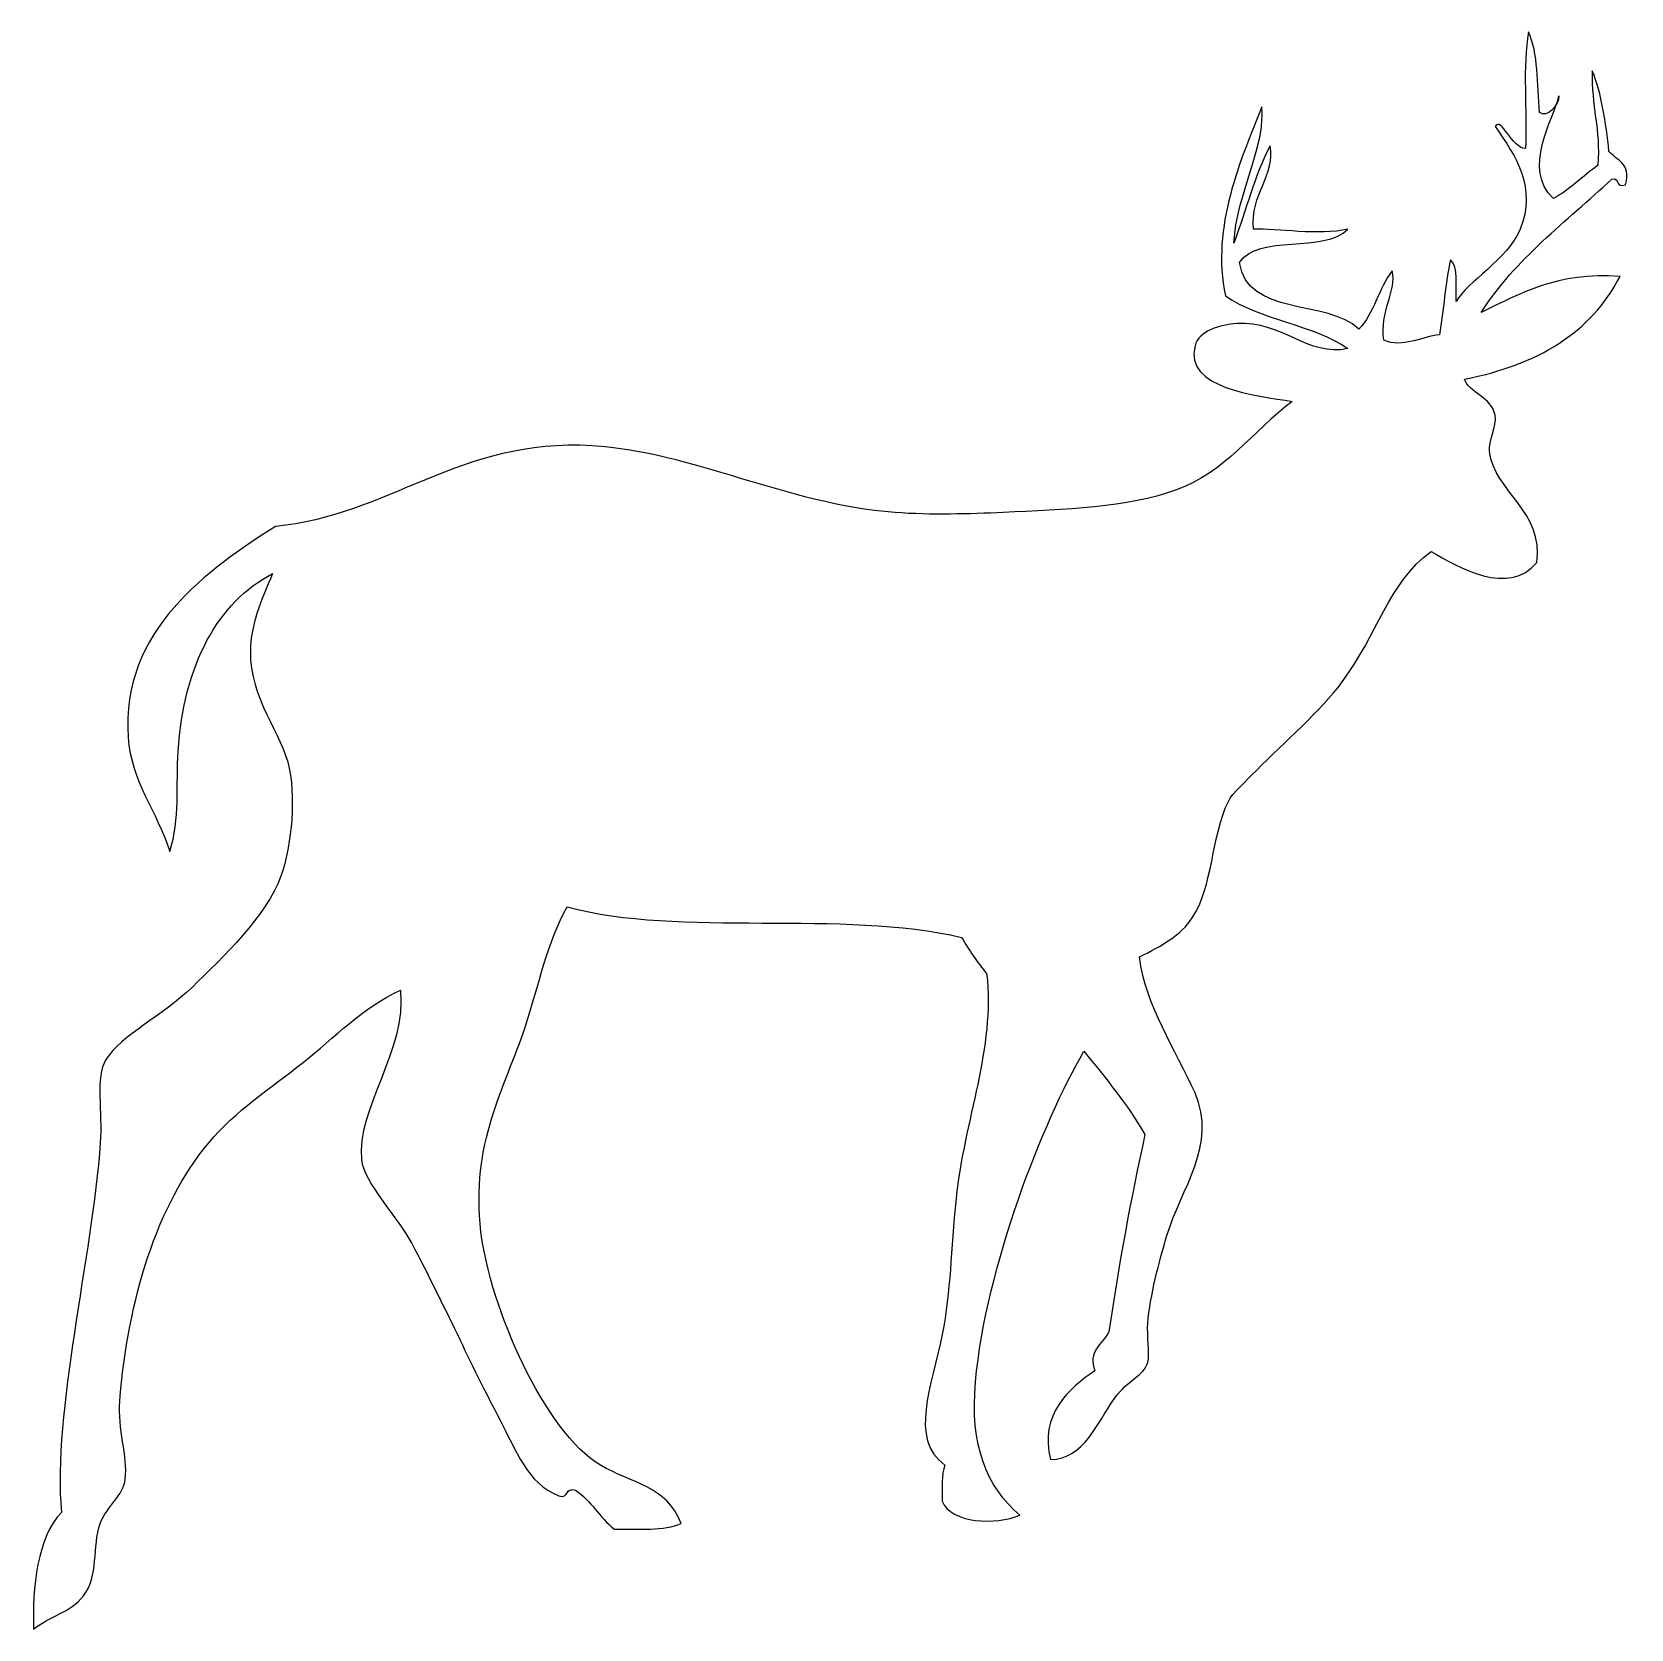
# Model space of a CAD drawing. Header units: centimetres. Extents: x -8.1 to 8.1, y -8.1 to 8.1.
import ezdxf

# ---------------------------------------------------------------- set-up
doc = ezdxf.new("R2010")
doc.units = ezdxf.units.CM
doc.header["$MEASUREMENT"] = 0
doc.layers.add('Camada 1', color=7, linetype='Continuous')

msp = doc.modelspace()

# ---------------------------------------------------------------- linework, layer by layer
at = {"layer": 'Camada 1'}
msp.add_open_spline([(7.06453, 8.08089), (7.16534, 7.87253), (7.15216, 7.55014), (7.17695, 7.26576), (7.17695, 7.26576), (7.25037, 7.20334), (7.37126, 7.33262), (7.37369, 7.43441), (7.37369, 7.43441), (7.32027, 7.20049), (6.99602, 6.69368), (7.31752, 6.39444), (7.31752, 6.39444), (7.48598, 6.48831), (7.61578, 6.6209), (7.76721, 6.73176), (7.76721, 6.73176), (7.79589, 7.09771), (7.69699, 7.33602), (7.71104, 7.68741), (7.71104, 7.68741), (7.80513, 7.4536), (7.84746, 7.16803), (7.87966, 6.87231), (7.87966, 6.87231), (7.95639, 6.78042), (8.10249, 6.75782), (8.04833, 6.53499), (8.04833, 6.53499), (7.94202, 6.4943), (7.99438, 6.61222), (7.90778, 6.59121), (7.90778, 6.59121), (7.44648, 6.16237), (6.93406, 5.78479), (6.58669, 5.24205), (6.58669, 5.24205), (6.98513, 5.43393), (7.3553, 5.65403), (7.99208, 5.60744), (7.99208, 5.60744), (7.69643, 5.03179), (7.1466, 4.71026), (6.41807, 4.56747), (6.41807, 4.56747), (6.46011, 4.43153), (6.69557, 4.38448), (6.72724, 4.20205), (6.72724, 4.20205), (6.74711, 4.08775), (6.65927, 3.93927), (6.67104, 3.83666), (6.67104, 3.83666), (6.71771, 3.43087), (7.22521, 3.22814), (7.1489, 2.71237), (7.1489, 2.71237), (6.87056, 2.3642), (6.34507, 2.66509), (6.08083, 2.82479), (6.08083, 2.82479), (5.63948, 2.49787), (5.5415, 1.98416), (5.18133, 1.50373), (5.18133, 1.50373), (4.96027, 1.20883), (4.59943, 0.89762), (4.31, 0.60431), (4.31, 0.60431), (4.21083, 0.50379), (4.06857, 0.37555), (4.02893, 0.29509), (4.02893, 0.29509), (3.85325, -0.06183), (3.87634, -0.56719), (3.66351, -0.8854), (3.66351, -0.8854), (3.54675, -1.06003), (3.35749, -1.16488), (3.12942, -1.27891), (3.12942, -1.27891), (3.19596, -1.78702), (3.49372, -2.21109), (3.69161, -2.6562), (3.69161, -2.6562), (3.92317, -3.17685), (3.54752, -3.62936), (3.41049, -4.08969), (3.41049, -4.08969), (3.32532, -4.3761), (3.23856, -4.69844), (3.21375, -4.98911), (3.21375, -4.98911), (3.20327, -5.11198), (3.23756, -5.29629), (3.21375, -5.3826), (3.21375, -5.3826), (3.17684, -5.5164), (3.00891, -5.5599), (2.87649, -5.74802), (2.87649, -5.74802), (2.70057, -5.99797), (2.56584, -6.36008), (2.22998, -6.3664), (2.22998, -6.3664), (2.1124, -5.90965), (2.42204, -5.6416), (2.67972, -5.46698), (2.67972, -5.46698), (2.60159, -5.27844), (2.75264, -5.19607), (2.82024, -5.07341), (2.82024, -5.07341), (2.92139, -4.38753), (3.04244, -3.72165), (3.18566, -3.07782), (3.18566, -3.07782), (3.00717, -2.76913), (2.78558, -2.50354), (2.5673, -2.23457), (2.5673, -2.23457), (2.15518, -2.94532), (1.5781, -4.40093), (1.47108, -5.57938), (1.47108, -5.57938), (1.41269, -6.22361), (1.58173, -6.64054), (1.92082, -6.92852), (1.92082, -6.92852), (1.67791, -7.03491), (1.22049, -7.00909), (1.13384, -6.78795), (1.13384, -6.78795), (1.13537, -6.65836), (1.12133, -6.51315), (1.16194, -6.42256), (1.16194, -6.42256), (0.79166, -6.15372), (1.03176, -5.62537), (1.13384, -5.10147), (1.13384, -5.10147), (1.22176, -4.65028), (1.21946, -4.26033), (1.27439, -3.72423), (1.27439, -3.72423), (1.35586, -2.92871), (1.67285, -2.19756), (1.58356, -1.44749), (1.58356, -1.44749), (1.49156, -1.33343), (1.40444, -1.21444), (1.33059, -1.0821), (1.33059, -1.0821), (0.12615, -0.79611), (-1.52093, -1.08308), (-2.66068, -0.77288), (-2.66068, -0.77288), (-2.86285, -1.1289), (-2.9437, -1.56282), (-3.08229, -1.98152), (-3.08229, -1.98152), (-3.28911, -2.60655), (-3.639, -3.16154), (-3.532, -4.06146), (-3.532, -4.06146), (-3.44082, -4.82796), (-2.88811, -6.08655), (-2.32338, -6.4225), (-2.32338, -6.4225), (-2.01503, -6.60594), (-1.65187, -6.62652), (-1.50823, -7.01279), (-1.50823, -7.01279), (-1.67484, -7.08976), (-1.94225, -7.06597), (-2.18284, -7.06896), (-2.18284, -7.06896), (-2.33082, -6.95471), (-2.41861, -6.78001), (-2.57633, -6.6755), (-2.57633, -6.6755), (-2.68761, -6.63923), (-2.63372, -6.76797), (-2.74503, -6.73172), (-2.74503, -6.73172), (-3.06317, -6.61215), (-3.1844, -6.25632), (-3.33529, -5.97279), (-3.33529, -5.97279), (-3.64771, -5.38555), (-3.89261, -4.81884), (-4.23474, -4.17386), (-4.23474, -4.17386), (-4.36111, -3.93563), (-4.71591, -3.5623), (-4.74065, -3.33069), (-4.74065, -3.33069), (-4.79478, -2.82441), (-4.28057, -2.21658), (-4.34716, -1.61608), (-4.34716, -1.61608), (-4.72782, -1.78869), (-5.01449, -2.09675), (-5.33091, -2.34689), (-5.33091, -2.34689), (-5.66608, -2.61187), (-6.01031, -2.8305), (-6.28659, -3.16202), (-6.28659, -3.16202), (-6.81129, -3.7917), (-7.10193, -4.73701), (-7.18604, -5.77602), (-7.18604, -5.77602), (-7.20848, -6.05328), (-7.10476, -6.33149), (-7.12984, -6.56305), (-7.12984, -6.56305), (-7.14807, -6.73193), (-7.3173, -6.83425), (-7.38278, -7.01274), (-7.38278, -7.01274), (-7.46766, -7.24414), (-7.39614, -7.54847), (-7.5514, -7.74355), (-7.5514, -7.74355), (-7.69623, -7.92548), (-7.88509, -7.94101), (-8.05736, -8.08084), (-8.05736, -8.08084), (-8.07416, -7.67013), (-8.01691, -7.14189), (-7.77629, -6.90035), (-7.77629, -6.90035), (-7.86765, -5.88932), (-7.4666, -4.31352), (-7.38278, -3.16208), (-7.38278, -3.16208), (-7.36048, -2.85545), (-7.43541, -2.49245), (-7.32658, -2.31883), (-7.32658, -2.31883), (-7.16868, -2.06692), (-6.74931, -1.87512), (-6.45525, -1.58808), (-6.45525, -1.58808), (-6.1391, -1.27947), (-5.70264, -0.8641), (-5.5558, -0.46376), (-5.5558, -0.46376), (-5.46682, -0.22124), (-5.39819, 0.26091), (-5.47145, 0.63241), (-5.47145, 0.63241), (-5.53765, 0.96817), (-5.87483, 1.34377), (-5.86499, 1.81293), (-5.86499, 1.81293), (-5.85893, 2.10119), (-5.76066, 2.31175), (-5.64009, 2.59996), (-5.64009, 2.59996), (-6.19598, 2.30894), (-6.53578, 1.6804), (-6.59577, 0.80108), (-6.59577, 0.80108), (-6.61887, 0.46199), (-6.5731, 0.11475), (-6.68007, -0.21082), (-6.68007, -0.21082), (-6.81009, 0.19561), (-7.07007, 0.498), (-7.10168, 0.94163), (-7.10168, 0.94163), (-7.17947, 2.03309), (-6.28068, 2.64745), (-5.61197, 3.0778), (-5.61197, 3.0778), (-4.48217, 3.17654), (-3.74229, 3.97524), (-2.40771, 3.8929), (-2.40771, 3.8929), (-1.37554, 3.82921), (-0.45442, 3.30386), (0.65601, 3.21832), (0.65601, 3.21832), (1.02323, 3.19004), (1.41005, 3.20327), (1.75218, 3.21832), (1.75218, 3.21832), (2.36842, 3.24539), (3.01289, 3.26909), (3.49486, 3.44319), (3.49486, 3.44319), (4.0009, 3.62599), (4.26863, 4.03649), (4.67538, 4.34261), (4.67538, 4.34261), (4.30457, 4.40352), (3.58471, 4.47059), (3.69158, 4.90477), (3.69158, 4.90477), (3.72883, 5.05595), (3.94928, 5.11781), (4.11322, 5.12964), (4.11322, 5.12964), (4.5715, 5.16263), (4.83762, 4.78658), (5.23754, 4.87665), (5.23754, 4.87665), (4.89173, 5.12113), (4.3455, 5.16513), (4.0008, 5.41071), (4.0008, 5.41071), (3.84811, 6.11056), (4.16019, 6.79705), (4.36624, 7.32203), (4.36624, 7.32203), (4.41471, 6.93931), (4.10946, 6.44039), (4.08512, 5.94474), (4.08512, 5.94474), (4.20805, 6.27155), (4.29605, 6.63327), (4.45056, 6.92849), (4.45056, 6.92849), (4.51321, 6.64073), (4.24715, 6.43877), (4.28189, 6.08529), (4.28189, 6.08529), (4.5243, 6.09331), (4.94232, 6.01811), (5.23757, 6.08529), (5.23757, 6.08529), (5.00503, 5.84002), (4.32529, 6.04192), (4.14135, 5.74797), (4.14135, 5.74797), (4.21781, 5.19668), (5.03027, 5.38142), (5.34999, 5.07341), (5.34999, 5.07341), (5.50321, 5.22938), (5.54986, 5.4919), (5.68728, 5.66367), (5.68728, 5.66367), (5.73575, 5.46486), (5.55568, 5.25214), (5.60293, 4.96096), (5.60293, 4.96096), (5.78682, 4.87836), (5.9906, 4.99872), (6.16506, 5.01716), (6.16506, 5.01716), (6.20768, 5.26502), (6.22205, 5.54111), (6.27751, 5.77609), (6.27751, 5.77609), (6.36268, 5.70193), (6.32598, 5.50598), (6.33373, 5.35448), (6.33373, 5.35448), (6.43739, 5.54718), (6.85626, 5.78009), (6.98021, 6.08529), (6.98021, 6.08529), (7.14899, 6.5009), (6.94264, 6.8211), (6.72722, 7.12526), (6.72722, 7.12526), (6.79448, 7.23043), (6.89071, 6.90177), (7.03644, 6.90039), (7.03644, 6.90039), (7.05054, 7.2891), (7.00521, 7.73722), (7.06453, 8.08089)], degree=3, knots=[0, 0, 0, 0, 0.01052632, 0.01052632, 0.01052632, 0.01052632, 0.02105263, 0.02105263, 0.02105263, 0.02105263, 0.03157895, 0.03157895, 0.03157895, 0.03157895, 0.04210526, 0.04210526, 0.04210526, 0.04210526, 0.05263158, 0.05263158, 0.05263158, 0.05263158, 0.06315789, 0.06315789, 0.06315789, 0.06315789, 0.07368421, 0.07368421, 0.07368421, 0.07368421, 0.08421053, 0.08421053, 0.08421053, 0.08421053, 0.09473684, 0.09473684, 0.09473684, 0.09473684, 0.10526316, 0.10526316, 0.10526316, 0.10526316, 0.11578947, 0.11578947, 0.11578947, 0.11578947, 0.12631579, 0.12631579, 0.12631579, 0.12631579, 0.13684211, 0.13684211, 0.13684211, 0.13684211, 0.14736842, 0.14736842, 0.14736842, 0.14736842, 0.15789474, 0.15789474, 0.15789474, 0.15789474, 0.16842105, 0.16842105, 0.16842105, 0.16842105, 0.17894737, 0.17894737, 0.17894737, 0.17894737, 0.18947368, 0.18947368, 0.18947368, 0.18947368, 0.2, 0.2, 0.2, 0.2, 0.21052632, 0.21052632, 0.21052632, 0.21052632, 0.22105263, 0.22105263, 0.22105263, 0.22105263, 0.23157895, 0.23157895, 0.23157895, 0.23157895, 0.24210526, 0.24210526, 0.24210526, 0.24210526, 0.25263158, 0.25263158, 0.25263158, 0.25263158, 0.26315789, 0.26315789, 0.26315789, 0.26315789, 0.27368421, 0.27368421, 0.27368421, 0.27368421, 0.28421053, 0.28421053, 0.28421053, 0.28421053, 0.29473684, 0.29473684, 0.29473684, 0.29473684, 0.30526316, 0.30526316, 0.30526316, 0.30526316, 0.31578947, 0.31578947, 0.31578947, 0.31578947, 0.32631579, 0.32631579, 0.32631579, 0.32631579, 0.33684211, 0.33684211, 0.33684211, 0.33684211, 0.34736842, 0.34736842, 0.34736842, 0.34736842, 0.35789474, 0.35789474, 0.35789474, 0.35789474, 0.36842105, 0.36842105, 0.36842105, 0.36842105, 0.37894737, 0.37894737, 0.37894737, 0.37894737, 0.38947368, 0.38947368, 0.38947368, 0.38947368, 0.4, 0.4, 0.4, 0.4, 0.41052632, 0.41052632, 0.41052632, 0.41052632, 0.42105263, 0.42105263, 0.42105263, 0.42105263, 0.43157895, 0.43157895, 0.43157895, 0.43157895, 0.44210526, 0.44210526, 0.44210526, 0.44210526, 0.45263158, 0.45263158, 0.45263158, 0.45263158, 0.46315789, 0.46315789, 0.46315789, 0.46315789, 0.47368421, 0.47368421, 0.47368421, 0.47368421, 0.48421053, 0.48421053, 0.48421053, 0.48421053, 0.49473684, 0.49473684, 0.49473684, 0.49473684, 0.50526316, 0.50526316, 0.50526316, 0.50526316, 0.51578947, 0.51578947, 0.51578947, 0.51578947, 0.52631579, 0.52631579, 0.52631579, 0.52631579, 0.53684211, 0.53684211, 0.53684211, 0.53684211, 0.54736842, 0.54736842, 0.54736842, 0.54736842, 0.55789474, 0.55789474, 0.55789474, 0.55789474, 0.56842105, 0.56842105, 0.56842105, 0.56842105, 0.57894737, 0.57894737, 0.57894737, 0.57894737, 0.58947368, 0.58947368, 0.58947368, 0.58947368, 0.6, 0.6, 0.6, 0.6, 0.61052632, 0.61052632, 0.61052632, 0.61052632, 0.62105263, 0.62105263, 0.62105263, 0.62105263, 0.63157895, 0.63157895, 0.63157895, 0.63157895, 0.64210526, 0.64210526, 0.64210526, 0.64210526, 0.65263158, 0.65263158, 0.65263158, 0.65263158, 0.66315789, 0.66315789, 0.66315789, 0.66315789, 0.67368421, 0.67368421, 0.67368421, 0.67368421, 0.68421053, 0.68421053, 0.68421053, 0.68421053, 0.69473684, 0.69473684, 0.69473684, 0.69473684, 0.70526316, 0.70526316, 0.70526316, 0.70526316, 0.71578947, 0.71578947, 0.71578947, 0.71578947, 0.72631579, 0.72631579, 0.72631579, 0.72631579, 0.73684211, 0.73684211, 0.73684211, 0.73684211, 0.74736842, 0.74736842, 0.74736842, 0.74736842, 0.75789474, 0.75789474, 0.75789474, 0.75789474, 0.76842105, 0.76842105, 0.76842105, 0.76842105, 0.77894737, 0.77894737, 0.77894737, 0.77894737, 0.78947368, 0.78947368, 0.78947368, 0.78947368, 0.8, 0.8, 0.8, 0.8, 0.81052632, 0.81052632, 0.81052632, 0.81052632, 0.82105263, 0.82105263, 0.82105263, 0.82105263, 0.83157895, 0.83157895, 0.83157895, 0.83157895, 0.84210526, 0.84210526, 0.84210526, 0.84210526, 0.85263158, 0.85263158, 0.85263158, 0.85263158, 0.86315789, 0.86315789, 0.86315789, 0.86315789, 0.87368421, 0.87368421, 0.87368421, 0.87368421, 0.88421053, 0.88421053, 0.88421053, 0.88421053, 0.89473684, 0.89473684, 0.89473684, 0.89473684, 0.90526316, 0.90526316, 0.90526316, 0.90526316, 0.91578947, 0.91578947, 0.91578947, 0.91578947, 0.92631579, 0.92631579, 0.92631579, 0.92631579, 0.93684211, 0.93684211, 0.93684211, 0.93684211, 0.94736842, 0.94736842, 0.94736842, 0.94736842, 0.95789474, 0.95789474, 0.95789474, 0.95789474, 0.96842105, 0.96842105, 0.96842105, 0.96842105, 0.97894737, 0.97894737, 0.97894737, 0.97894737, 1, 1, 1, 1], dxfattribs=at)

doc.saveas('drawing.dxf')
